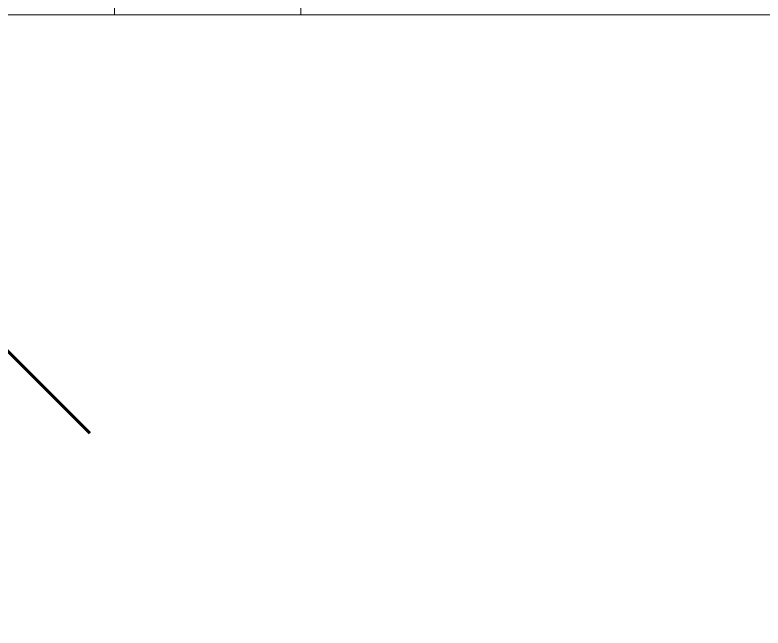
# Model space of a CAD drawing. Header units: millimetres. Extents: x -68946 to 288321, y -402657 to 324925.
# Drawn here: x 111111.2 to 111312, y -218945.4 to -218780.9 of the extents above; entities that cross this region are included whole.
import ezdxf

# ---------------------------------------------------------------- set-up
doc = ezdxf.new("R2010")
doc.units = ezdxf.units.MM
for name, color, linetype, lineweight in [('3.4) ПТ-2.15    4 вып', 200, 'Continuous', 60), ('A-GLAZ-CWMG-MCUT', 51, 'Continuous', 9), ('A-GLAZ-CWMG-OTLN', 51, 'Continuous', 5), ('I-WALL-____-OTLN', 250, 'Continuous', 9)]:
    doc.layers.add(name, color=color, linetype=linetype, lineweight=lineweight)

# ---------------------------------------------------------------- blocks, each defined once
blk = doc.blocks.new('Прямоугольный импост - Рядовой 50х200-40428490-АР1_Маркировочный план 3 этажа секция 2_3')
at = {"layer": 'A-GLAZ-CWMG-MCUT', "lineweight": 5}
for p, q in [((83085, 39775.02), (83085, 39839.17)), ((82100, 39775.02), (83085, 39775.02))]:
    blk.add_line(p, q, dxfattribs=at)
blk = doc.blocks.new('Прямоугольный импост - Рядовой 50х200-40428489-АР1_Маркировочный план 3 этажа секция 2_3')
at = {"layer": 'A-GLAZ-CWMG-MCUT', "lineweight": 5}
for p, q in [((84195, 39839.17), (84195, 39775.02)), ((84195, 39775.02), (85205, 39775.02))]:
    blk.add_line(p, q, dxfattribs=at)

msp = doc.modelspace()

# ---------------------------------------------------------------- hatches: boundary and pattern name
at = {"layer": '3.4) ПТ-2.15    4 вып'}
h = msp.add_hatch(dxfattribs=at)
h.set_pattern_fill('ANSI36', color=256, scale=150, angle=90)
h.paths.add_polyline_path([(136922.9066, -218780.9286), (97552.9057, -218780.9286), (97552.9057, -222580.9286), (118362.9063, -222580.9286), (118362.9063, -222130.9056), (121722.9057, -222130.9056), (121722.9057, -222580.9286), (124552.9057, -222580.9286), (124552.9057, -222130.9883), (129331.7151, -222130.9883), (129331.7151, -222580.9286), (136922.9066, -222580.9286)])

# ---------------------------------------------------------------- linework, layer by layer
at = {"layer": 'I-WALL-____-OTLN', "lineweight": 15}
msp.add_line((111187.9057, -218780.9056), (111137.9057, -218780.9056), dxfattribs=at)

# ---------------------------------------------------------------- block references
at = {"layer": 'A-GLAZ-CWMG-OTLN'}
for name, p in [('Прямоугольный импост - Рядовой 50х200-40428490-АР1_Маркировочный план 3 этажа секция 2_3', (28052.9057, -258555.9292)), ('Прямоугольный импост - Рядовой 50х200-40428489-АР1_Маркировочный план 3 этажа секция 2_3', (26992.9057, -258555.9292))]:
    msp.add_blockref(name, p, dxfattribs=at)

doc.saveas('drawing.dxf')
